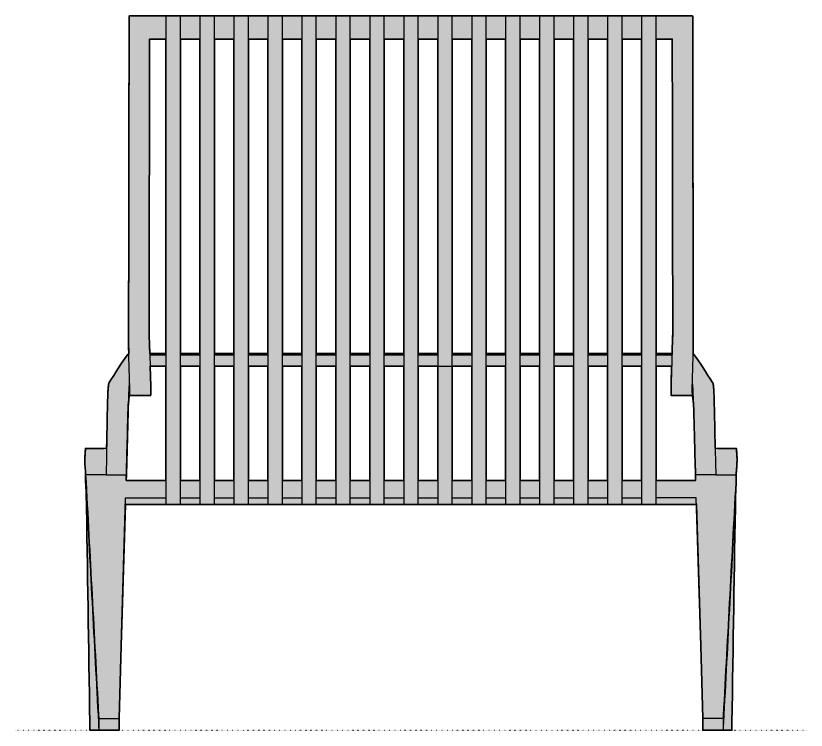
# Model space of a CAD drawing. Header units: millimetres. Extents: x 0 to 1866, y -1115 to 739.
# Drawn here: x 0 to 814, y -1115 to -379 of the extents above; entities that cross this region are included whole.
import ezdxf

# ---------------------------------------------------------------- set-up
doc = ezdxf.new("R2010")
doc.units = ezdxf.units.MM
doc.linetypes.add('Dots', pattern=[1, 0, -1])
doc.layers.add('Blocks', color=7, linetype='Continuous')
doc.layers.add('Blocks$Fill', color=7, linetype='Continuous', true_color=0xffffff)
for name, color, linetype, lineweight, true_color in [('Blocks$Inner', 7, 'Continuous', 25, 0x007f00), ('Blocks$Outline', 7, 'Continuous', 35, 0xff3f3f), ('Groud', 7, 'Dots', 25, 0x243775)]:
    doc.layers.add(name, color=color, linetype=linetype, lineweight=lineweight, true_color=true_color)

# ---------------------------------------------------------------- blocks, each defined once
blk = doc.blocks.new('PK25 Lounge Chair Back')
at = {"layer": 'Blocks$Fill'}
h = blk.add_hatch(color=256, dxfattribs=at)
h.paths.add_polyline_path([(169.52, 735.58), (154.52, 735.58), (116.7, 735.58), (116.15, 408.18), (116.15, 396.73), (116.4, 387.71), (115.49, 386.69), (114.88, 385.98), (114.27, 385.25), (113.05, 383.72), (111.84, 382.1), (110.63, 380.4), (108.21, 376.81), (98.57, 361.65), (96.15, 358.13), (95.72, 356.9), (95.7, 356.82), (95.68, 356.74), (95.64, 356.56), (95.59, 356.35), (95.55, 356.12), (95.47, 355.58), (95.39, 354.95), (95.22, 353.35), (95.07, 351.37), (94.8, 346.32), (94.58, 340.1), (93.74, 301.54), (93.5, 290.23), (71.77, 290.1), (71.77, 290.1), (71.77, 290.1), (71.77, 290.1), (71.77, 290.1), (71.77, 290.1), (71.77, 290.1), (71.77, 290.1), (71.77, 290.1), (71.77, 290.1), (71.77, 290.1), (71.77, 290.1), (71.77, 290.1), (71.77, 290.1), (71.77, 290.1), (71.77, 290.1), (71.77, 290.1), (71.77, 290.1), (71.77, 290.1), (71.77, 290.1), (71.77, 290.1), (71.77, 290.1), (71.77, 290.1), (71.77, 290.1), (71.77, 290.1), (71.77, 290.1), (71.77, 290.1), (71.77, 290.1), (71.77, 290.1), (71.77, 290.1), (71.77, 290.1), (71.76, 290.1), (71.76, 290.1), (71.76, 290.1), (71.76, 290.1), (71.76, 290.1), (71.76, 290.1), (71.76, 290.1), (71.76, 290.1), (71.76, 290.1), (71.76, 290.1), (71.76, 290.1), (71.76, 290.1), (71.76, 290.1), (71.76, 290.1), (71.76, 290.09), (71.76, 290.09), (71.76, 290.09), (71.76, 290.09), (71.76, 290.09), (71.76, 290.09), (71.76, 290.09), (71.76, 290.08), (71.76, 290.08), (71.75, 290.08), (71.75, 290.07), (71.75, 290.07), (71.75, 290.06), (71.75, 290.05), (71.74, 290.03), (71.74, 290.01), (70.99, 278.99), (70.99, 278.95), (70.99, 278.76), (71.32, 271.68), (71.95, 262.99), (71.95, 255.37), (72.56, 243.9), (72.56, 243.9), (72.56, 243.9), (72.56, 243.9), (72.56, 243.9), (76.28, 7.76), (76.28, 0), (85.41, 0), (106.4, 0), (106.4, 12.01), (112.91, 232.29), (700.96, 232.29), (707.47, 12.01), (707.47, 0), (728.45, 0), (737.59, 0), (737.59, 7.76), (741.3, 243.9), (741.91, 255.37), (741.91, 262.99), (742.55, 271.68), (742.69, 274.58), (742.87, 278.76), (742.88, 278.95), (742.88, 278.99), (742.13, 290.01), (742.12, 290.03), (742.12, 290.05), (742.12, 290.06), (742.11, 290.07), (742.11, 290.07), (742.11, 290.08), (742.11, 290.08), (742.11, 290.08), (742.11, 290.09), (742.11, 290.09), (742.11, 290.09), (742.11, 290.09), (742.1, 290.09), (742.1, 290.09), (742.1, 290.09), (742.1, 290.1), (742.1, 290.1), (742.1, 290.1), (742.1, 290.1), (742.1, 290.1), (742.1, 290.1), (742.1, 290.1), (742.1, 290.1), (742.1, 290.1), (742.1, 290.1), (742.1, 290.1), (742.1, 290.1), (742.1, 290.1), (742.1, 290.1), (742.1, 290.1), (742.1, 290.1), (742.1, 290.1), (742.1, 290.1), (742.1, 290.1), (742.1, 290.1), (742.1, 290.1), (742.1, 290.1), (742.1, 290.1), (742.1, 290.1), (742.1, 290.1), (742.1, 290.1), (742.1, 290.1), (742.1, 290.1), (742.1, 290.1), (742.1, 290.1), (742.1, 290.1), (742.1, 290.1), (742.1, 290.1), (742.1, 290.1), (742.1, 290.1), (742.1, 290.1), (742.1, 290.1), (742.1, 290.1), (742.1, 290.1), (742.1, 290.1), (742.1, 290.1), (742.1, 290.1), (742.1, 290.1), (742.1, 290.1), (742.1, 290.1), (720.37, 290.23), (719.28, 340.1), (719.07, 346.32), (718.79, 351.37), (718.64, 353.35), (718.48, 354.95), (718.4, 355.58), (718.31, 356.12), (718.27, 356.35), (718.23, 356.56), (718.19, 356.74), (718.16, 356.82), (718.14, 356.9), (717.71, 358.13), (715.3, 361.65), (705.66, 376.81), (703.24, 380.4), (702.03, 382.1), (700.81, 383.72), (699.6, 385.25), (698.99, 385.98), (698.38, 386.69), (697.47, 387.71), (697.72, 396.73), (697.72, 408.18), (697.17, 735.58), (659.52, 735.58), (644.52, 735.58), (624.52, 735.58), (609.52, 735.58), (589.52, 735.58), (574.52, 735.58), (554.52, 735.58), (539.52, 735.58), (519.52, 735.58), (504.52, 735.58), (484.52, 735.58), (469.52, 735.58), (449.52, 735.58), (434.52, 735.58), (414.52, 735.58), (399.52, 735.58), (379.52, 735.58), (364.52, 735.58), (344.52, 735.58), (329.52, 735.58), (309.52, 735.58), (294.52, 735.58), (274.52, 735.58), (259.52, 735.58), (239.52, 735.58), (224.52, 735.58), (204.52, 735.58), (189.52, 735.58)], flags=0)
h.paths.add_polyline_path([(659.52, 711.55), (676.11, 711.55), (676.62, 408.02), (675.89, 387.99), (659.52, 387.99)], flags=0)
h.paths.add_polyline_path([(624.52, 387.99), (624.52, 711.55), (644.52, 711.55), (644.52, 387.99)], flags=0)
h.paths.add_polyline_path([(589.52, 387.99), (589.52, 711.55), (609.52, 711.55), (609.52, 387.99)], flags=0)
h.paths.add_polyline_path([(574.52, 387.99), (554.52, 387.99), (554.52, 711.55), (574.52, 711.55)], flags=0)
h.paths.add_polyline_path([(539.52, 387.99), (519.52, 387.99), (519.52, 711.55), (539.52, 711.55)], flags=0)
h.paths.add_polyline_path([(504.52, 387.99), (484.52, 387.99), (484.52, 711.55), (504.52, 711.55)], flags=0)
h.paths.add_polyline_path([(469.52, 387.99), (449.52, 387.99), (449.52, 711.55), (469.52, 711.55)], flags=0)
h.paths.add_polyline_path([(434.52, 387.99), (414.52, 387.99), (414.52, 711.55), (434.52, 711.55)], flags=0)
h.paths.add_polyline_path([(399.52, 387.99), (379.52, 387.99), (379.52, 711.55), (399.52, 711.55)], flags=0)
h.paths.add_polyline_path([(364.52, 387.99), (344.52, 387.99), (344.52, 711.55), (364.52, 711.55)], flags=0)
h.paths.add_polyline_path([(309.52, 387.99), (309.52, 711.55), (329.52, 711.55), (329.52, 387.99)], flags=0)
h.paths.add_polyline_path([(294.52, 387.99), (274.52, 387.99), (274.52, 711.55), (294.52, 711.55)], flags=0)
h.paths.add_polyline_path([(259.52, 387.99), (239.52, 387.99), (239.52, 711.55), (259.52, 711.55)], flags=0)
h.paths.add_polyline_path([(224.52, 387.99), (204.52, 387.99), (204.52, 711.55), (224.52, 711.55)], flags=0)
h.paths.add_polyline_path([(137.98, 387.99), (137.25, 408.02), (137.76, 711.55), (154.52, 711.55), (154.52, 387.99)], flags=0)
h.paths.add_polyline_path([(169.52, 387.99), (169.52, 711.55), (189.52, 711.55), (189.52, 387.99)], flags=0)
h.paths.add_polyline_path([(189.52, 374.93), (189.52, 257.22), (169.52, 257.22), (169.52, 374.93)], flags=0)
h.paths.add_polyline_path([(154.52, 374.93), (154.52, 257.22), (113.68, 257.22), (113.85, 262.99), (115.73, 334.47), (116.65, 342.52), (116.71, 343.02), (116.75, 343.24), (116.77, 343.34), (116.79, 343.44), (116.81, 343.53), (116.82, 343.58), (116.84, 343.62), (116.85, 343.66), (116.86, 343.71), (116.88, 343.75), (116.89, 343.78), (116.91, 343.82), (116.92, 343.86), (116.94, 343.89), (116.96, 343.93), (116.97, 343.94), (116.97, 343.96), (116.98, 343.97), (116.99, 343.99), (117, 344), (117.01, 344.02), (117.02, 344.03), (117.03, 344.05), (117.39, 344.52), (138.87, 344.54), (138.9, 345.51), (138.92, 350.46), (138.89, 360.36), (138.42, 374.93)], flags=0)
h.paths.add_polyline_path([(204.52, 257.22), (204.52, 374.93), (224.52, 374.93), (224.52, 257.22)], flags=0)
h.paths.add_polyline_path([(259.52, 257.22), (239.52, 257.22), (239.52, 374.93), (259.52, 374.93)], flags=0)
h.paths.add_polyline_path([(294.52, 257.22), (274.52, 257.22), (274.52, 374.93), (294.52, 374.93)], flags=0)
h.paths.add_polyline_path([(329.52, 257.22), (309.52, 257.22), (309.52, 374.93), (329.52, 374.93)], flags=0)
h.paths.add_polyline_path([(344.52, 257.22), (344.52, 374.93), (364.52, 374.93), (364.52, 257.22)], flags=0)
h.paths.add_polyline_path([(379.52, 257.22), (379.52, 374.93), (399.52, 374.93), (399.52, 257.22)], flags=0)
h.paths.add_polyline_path([(414.52, 257.22), (414.52, 374.93), (434.52, 374.93), (434.52, 257.22)], flags=0)
h.paths.add_polyline_path([(449.52, 257.22), (449.52, 374.93), (469.52, 374.93), (469.52, 257.22)], flags=0)
h.paths.add_polyline_path([(484.52, 257.22), (484.52, 374.93), (504.52, 374.93), (504.52, 257.22)], flags=0)
h.paths.add_polyline_path([(539.52, 257.22), (519.52, 257.22), (519.52, 374.93), (539.52, 374.93)], flags=0)
h.paths.add_polyline_path([(554.52, 257.22), (554.52, 374.93), (574.52, 374.93), (574.52, 257.22)], flags=0)
h.paths.add_polyline_path([(609.52, 257.22), (589.52, 257.22), (589.52, 374.93), (609.52, 374.93)], flags=0)
h.paths.add_polyline_path([(644.52, 257.22), (624.52, 257.22), (624.52, 374.93), (644.52, 374.93)], flags=0)
h.paths.add_polyline_path([(698.13, 334.47), (700.19, 257.22), (659.52, 257.22), (659.52, 374.93), (675.45, 374.93), (674.97, 360.36), (674.94, 350.46), (674.94, 347.6), (674.97, 345.15), (675, 344.54), (696.47, 344.52), (696.47, 344.52), (696.47, 344.52), (696.47, 344.52), (696.47, 344.52), (696.47, 344.52), (696.47, 344.52), (696.47, 344.52), (696.47, 344.52), (696.47, 344.52), (696.47, 344.52), (696.47, 344.52), (696.47, 344.52), (696.47, 344.52), (696.47, 344.52), (696.47, 344.52), (696.47, 344.52), (696.47, 344.52), (696.83, 344.05), (696.84, 344.03), (696.85, 344.02), (696.86, 344), (696.87, 343.99), (696.88, 343.97), (696.89, 343.96), (696.9, 343.94), (696.91, 343.93), (696.93, 343.89), (696.94, 343.86), (696.96, 343.82), (696.97, 343.78), (696.99, 343.75), (697, 343.71), (697.02, 343.66), (697.03, 343.62), (697.04, 343.58), (697.05, 343.53), (697.08, 343.44), (697.1, 343.34), (697.12, 343.24), (697.15, 343.02), (697.56, 339.27)], flags=0)
at = {"layer": 'Blocks$Inner'}
for p, q in [((116.7, 735.58), (697.17, 735.58)), ((154.52, 711.55), (137.76, 711.55)), ((169.52, 711.55), (189.52, 711.55)), ((204.52, 711.55), (224.52, 711.55)), ((239.52, 711.55), (259.52, 711.55)), ((274.52, 711.55), (294.52, 711.55)), ((309.52, 711.55), (329.52, 711.55)), ((344.52, 711.55), (364.52, 711.55)), ((379.52, 711.55), (399.52, 711.55)), ((414.52, 711.55), (434.52, 711.55)), ((449.52, 711.55), (469.52, 711.55)), ((484.52, 711.55), (504.52, 711.55)), ((519.52, 711.55), (539.52, 711.55)), ((554.52, 711.55), (574.52, 711.55)), ((589.52, 711.55), (609.52, 711.55)), ((624.52, 711.55), (644.52, 711.55)), ((659.52, 711.55), (676.11, 711.55)), ((137.98, 387.99), (154.52, 387.99)), ((138.03, 386.39), (154.52, 386.39)), ((169.52, 387.99), (189.52, 387.99)), ((169.52, 386.39), (189.52, 386.39)), ((204.52, 387.99), (224.52, 387.99)), ((204.52, 386.39), (224.52, 386.39)), ((239.52, 387.99), (259.52, 387.99)), ((239.52, 386.39), (259.52, 386.39)), ((274.52, 387.99), (294.52, 387.99)), ((274.52, 386.39), (294.52, 386.39)), ((309.52, 387.99), (329.52, 387.99)), ((309.52, 386.39), (329.52, 386.39)), ((344.52, 387.99), (364.52, 387.99)), ((344.52, 386.39), (364.52, 386.39)), ((379.52, 387.99), (399.52, 387.99)), ((379.52, 386.39), (399.52, 386.39)), ((484.52, 387.99), (504.52, 387.99)), ((484.52, 386.39), (504.52, 386.39)), ((519.52, 387.99), (539.52, 387.99)), ((519.52, 386.39), (539.52, 386.39)), ((554.52, 387.99), (574.52, 387.99)), ((554.52, 386.39), (574.52, 386.39)), ((589.52, 387.99), (609.52, 387.99)), ((589.52, 386.39), (609.52, 386.39)), ((624.52, 387.99), (644.52, 387.99)), ((624.52, 386.39), (644.52, 386.39)), ((659.52, 387.99), (675.89, 387.99)), ((659.52, 386.39), (675.83, 386.39)), ((138.42, 374.93), (154.52, 374.93)), ((169.52, 374.93), (189.52, 374.93)), ((204.52, 374.93), (224.52, 374.93)), ((239.52, 374.93), (259.52, 374.93)), ((274.52, 374.93), (294.52, 374.93)), ((309.52, 374.93), (329.52, 374.93)), ((344.52, 374.93), (364.52, 374.93)), ((379.52, 374.93), (399.52, 374.93)), ((414.52, 374.93), (469.52, 374.93)), ((484.52, 374.93), (504.52, 374.93)), ((519.52, 374.93), (539.52, 374.93)), ((554.52, 374.93), (574.52, 374.93)), ((589.52, 374.93), (609.52, 374.93)), ((624.52, 374.93), (644.52, 374.93)), ((659.52, 374.93), (675.45, 374.93)), ((138.89, 360.36), (138.92, 350.46)), ((674.97, 360.36), (674.94, 350.46)), ((96.15, 358.13), (95.72, 356.9)), ((117.24, 357.44), (117.05, 356.9)), ((717.71, 358.13), (718.14, 356.9)), ((117.39, 344.52), (117.03, 344.05)), ((138.87, 344.54), (117.39, 344.52)), ((675, 344.54), (696.47, 344.52)), ((696.47, 344.52), (696.83, 344.05)), ((71.74, 290.01), (70.99, 278.99)), ((93.5, 290.23), (71.77, 290.1)), ((720.37, 290.23), (742.1, 290.1)), ((742.13, 290.01), (742.88, 278.99)), ((71.32, 271.68), (71.95, 262.99)), ((742.55, 271.68), (741.91, 262.99)), ((169.52, 257.22), (189.52, 257.22)), ((204.52, 257.22), (224.52, 257.22)), ((239.52, 257.22), (259.52, 257.22)), ((274.52, 257.22), (294.52, 257.22)), ((309.52, 257.22), (329.52, 257.22)), ((344.52, 257.22), (364.52, 257.22)), ((379.52, 257.22), (399.52, 257.22)), ((414.52, 257.22), (434.52, 257.22)), ((449.52, 257.22), (469.52, 257.22)), ((484.52, 257.22), (504.52, 257.22)), ((519.52, 257.22), (539.52, 257.22)), ((554.52, 257.22), (574.52, 257.22)), ((589.52, 257.22), (609.52, 257.22)), ((624.52, 257.22), (644.52, 257.22)), ((169.52, 239.34), (189.52, 239.34)), ((204.52, 239.34), (224.52, 239.34)), ((239.52, 239.34), (259.52, 239.34)), ((274.52, 239.34), (294.52, 239.34)), ((309.52, 239.34), (329.52, 239.34)), ((344.52, 239.34), (364.52, 239.34)), ((379.52, 239.34), (399.52, 239.34)), ((414.52, 239.34), (434.52, 239.34)), ((449.52, 239.34), (469.52, 239.34)), ((484.52, 239.34), (504.52, 239.34)), ((519.52, 239.34), (539.52, 239.34)), ((554.52, 239.34), (574.52, 239.34)), ((589.52, 239.34), (609.52, 239.34)), ((624.52, 239.34), (644.52, 239.34)), ((112.91, 232.29), (700.96, 232.29))]:
    blk.add_line(p, q, dxfattribs=at)
for points in [[(154.52, 232.29), (169.52, 232.29), (169.52, 735.58), (154.52, 735.58)], [(189.52, 232.29), (204.52, 232.29), (204.52, 735.58), (189.52, 735.58)], [(224.52, 232.29), (239.52, 232.29), (239.52, 735.58), (224.52, 735.58)], [(259.52, 232.29), (274.52, 232.29), (274.52, 735.58), (259.52, 735.58)], [(294.52, 232.29), (309.52, 232.29), (309.52, 735.58), (294.52, 735.58)], [(329.52, 232.29), (344.52, 232.29), (344.52, 735.58), (329.52, 735.58)], [(364.52, 232.29), (379.52, 232.29), (379.52, 735.58), (364.52, 735.58)], [(399.52, 232.29), (414.52, 232.29), (414.52, 735.58), (399.52, 735.58)], [(434.52, 232.29), (449.52, 232.29), (449.52, 735.58), (434.52, 735.58)], [(469.52, 232.29), (484.52, 232.29), (484.52, 735.58), (469.52, 735.58)], [(504.52, 232.29), (519.52, 232.29), (519.52, 735.58), (504.52, 735.58)], [(539.52, 232.29), (554.52, 232.29), (554.52, 735.58), (539.52, 735.58)], [(574.52, 232.29), (589.52, 232.29), (589.52, 735.58), (574.52, 735.58)], [(609.52, 232.29), (624.52, 232.29), (624.52, 735.58), (609.52, 735.58)], [(644.52, 232.29), (659.52, 232.29), (659.52, 735.58), (644.52, 735.58)]]:
    blk.add_lwpolyline(points, close=True, dxfattribs=at)
for points in [[(117.43, 350.31), (116.79, 373.52), (116.15, 396.73)], [(697.72, 396.73), (697.07, 373.52), (696.43, 350.31)], [(414.52, 387.99), (434.52, 387.99)], [(414.52, 386.39), (434.52, 386.39)], [(449.52, 387.99), (469.52, 387.99)], [(449.52, 386.39), (469.52, 386.39)], [(696.82, 356.9), (696.63, 357.44)], [(94.58, 340.1), (93.74, 301.54), (92.9, 262.99), (71.95, 262.99), (71.95, 255.37)], [(115.9, 340.72), (114.87, 301.86), (113.85, 262.99), (113.68, 257.22), (154.52, 257.22)], [(659.52, 257.22), (700.19, 257.22), (700.01, 262.99), (698.99, 301.86), (697.97, 340.72)], [(719.28, 340.1), (720.12, 301.54), (720.96, 262.99), (741.91, 262.99), (741.91, 255.37)], [(85.41, 12.01), (95.9, 12.01), (106.4, 12.01), (108.42, 86.95), (113.12, 239.34), (154.52, 239.34)], [(707.47, 12.01), (705.44, 86.95), (700.74, 239.34), (659.52, 239.34)], [(76.28, 7.76), (76.28, 0), (85.41, 0), (106.4, 0), (106.4, 12.01)], [(85.41, 12.32), (85.41, 12.01), (85.41, 6.26), (85.41, 0)], [(728.46, 12.01), (717.96, 12.01), (707.47, 12.01), (707.47, 0), (728.45, 0), (737.59, 0), (737.59, 7.76)], [(728.46, 12.32), (728.46, 12.01), (728.46, 6.26), (728.45, 0)]]:
    blk.add_lwpolyline(points, dxfattribs=at)
for points in [[(116.15, 408.18), (116.33, 514.49), (116.51, 620.81), (116.7, 735.58)], [(697.17, 735.58), (697.35, 620.81), (697.54, 514.49), (697.72, 408.18)], [(137.76, 711.55), (137.59, 605.83), (137.42, 506.92), (137.25, 408.02)], [(676.11, 711.55), (676.28, 605.83), (676.45, 506.92), (676.62, 408.02)], [(137.25, 408.02), (137.9, 390.94), (138.4, 375.65), (138.89, 360.36)], [(676.62, 408.02), (675.96, 390.94), (675.47, 375.65), (674.97, 360.36)], [(71.77, 290.1), (71.76, 290.1), (71.75, 290.07), (71.74, 290.01)], [(742.1, 290.1), (742.11, 290.1), (742.12, 290.07), (742.13, 290.01)], [(71.95, 262.99), (76.39, 180.47), (80.82, 97.94), (85.26, 15.42)], [(92.9, 262.99), (99.89, 262.99), (106.87, 262.99), (113.85, 262.99)], [(720.96, 262.99), (713.98, 262.99), (706.99, 262.99), (700.01, 262.99)], [(741.91, 262.99), (737.48, 180.47), (733.04, 97.94), (728.61, 15.42)], [(71.95, 255.37), (76.32, 172.89), (80.7, 90.42), (85.07, 7.94)], [(741.91, 255.37), (737.54, 172.89), (733.17, 90.42), (728.8, 7.94)], [(72.56, 243.9), (73.8, 165.28), (75.04, 86.65), (76.28, 7.76)], [(737.59, 7.76), (738.83, 86.65), (740.07, 165.28), (741.3, 243.9)]]:
    blk.add_open_spline(points, degree=3, dxfattribs=at)
for points, weights in [([(116.15, 396.73), (116.15, 401.23), (116.15, 408.18)], [0.864843694928, 0.845262864374, 0.859641164931]), ([(697.72, 408.18), (697.72, 401.23), (697.72, 396.73)], [0.859641164931, 0.845262864374, 0.864843694928])]:
    blk.add_rational_spline(points, weights, degree=2, dxfattribs=at)
for points, knots in [([(116.4, 387.71), (116.09, 387.37), (115.79, 387.03), (115.49, 386.69), (108.97, 379.34), (102.6, 367.17), (96.15, 358.13)], [-379.93927, -379.93927, -379.93927, -379.93927, -363.081826, -363.081826, -363.081826, 0, 0, 0, 0]), ([(697.47, 387.71), (697.77, 387.37), (698.07, 387.03), (698.38, 386.69), (704.89, 379.34), (711.27, 367.17), (717.71, 358.13)], [-379.93927, -379.93927, -379.93927, -379.93927, -363.081826, -363.081826, -363.081826, 0, 0, 0, 0]), ([(95.72, 356.9), (95.61, 356.51), (95.38, 355.19), (95.06, 351.62), (94.79, 346.57), (94.64, 342.36), (94.58, 340.1)], [1.30311, 1.30311, 1.30311, 1.30311, 8.865815, 16.565335, 24.264854, 31.827559, 31.827559, 31.827559, 31.827559]), ([(117.05, 356.9), (116.93, 356.57), (116.7, 355.36), (116.39, 351.95), (116.11, 347.05), (115.96, 342.94), (115.9, 340.72)], [0.573088, 0.573088, 0.573088, 0.573088, 8.135793, 15.835313, 23.534832, 31.097538, 31.097538, 31.097538, 31.097538]), ([(117.39, 344.52), (117.4, 344.62), (117.4, 344.72), (117.4, 344.82), (117.4, 344.82), (117.4, 344.83), (117.4, 344.83), (117.41, 345), (117.42, 344.52), (117.43, 347.34), (117.43, 349.23), (117.43, 350.31)], [494.471891, 494.471891, 494.471891, 494.471891, 496.312276, 496.312276, 496.312276, 496.355656, 496.355656, 496.355656, 499.544185, 504.362415, 509.109772, 509.109772, 509.109772, 509.109772]), ([(138.92, 350.46), (138.93, 349.36), (138.92, 347.44), (138.91, 345.69), (138.88, 344.72), (138.87, 344.54)], [460.240232, 460.240232, 460.240232, 460.240232, 464.987589, 469.805819, 472.994348, 472.994348, 472.994348, 472.994348]), ([(674.94, 350.46), (674.94, 349.36), (674.94, 347.44), (674.95, 345.69), (674.97, 345.05), (675, 344.54)], [476.826381, 476.826381, 476.826381, 476.826381, 481.573738, 486.391968, 489.580497, 489.580497, 489.580497, 489.580497]), ([(696.43, 350.31), (696.43, 349.23), (696.43, 347.34), (696.44, 344.52), (696.46, 345), (696.46, 344.83), (696.46, 344.83), (696.46, 344.82), (696.46, 344.82), (696.47, 344.72), (696.47, 344.62), (696.47, 344.52)], [1873.707502, 1873.707502, 1873.707502, 1873.707502, 1878.454859, 1883.273089, 1886.461618, 1886.461618, 1886.461618, 1886.504998, 1886.504998, 1886.504998, 1888.345383, 1888.345383, 1888.345383, 1888.345383]), ([(697.97, 340.72), (697.9, 342.94), (697.75, 347.05), (697.48, 351.95), (697.16, 355.36), (696.93, 356.57), (696.82, 356.9)], [48.436308, 48.436308, 48.436308, 48.436308, 55.999013, 63.698533, 71.398052, 78.960758, 78.960758, 78.960758, 78.960758]), ([(718.14, 356.9), (718.26, 356.51), (718.49, 355.19), (718.8, 351.62), (719.07, 346.57), (719.22, 342.36), (719.28, 340.1)], [1.30311, 1.30311, 1.30311, 1.30311, 8.865815, 16.565335, 24.264854, 31.827559, 31.827559, 31.827559, 31.827559]), ([(117.03, 344.05), (116.81, 343.75), (116.65, 342.7), (116.44, 340.12), (115.91, 336.15), (115.73, 334.47)], [0, 0, 0, 0, 7.562706, 15.262225, 21.635866, 21.635866, 21.635866, 21.635866]), ([(696.83, 344.05), (697.05, 343.75), (697.22, 342.7), (697.43, 340.12), (697.95, 336.15), (698.13, 334.47)], [1888.941722, 1888.941722, 1888.941722, 1888.941722, 1896.504428, 1904.203947, 1910.577588, 1910.577588, 1910.577588, 1910.577588]), ([(70.99, 278.99), (70.99, 278.9), (71, 278.46), (71.06, 276.97), (71.16, 274.71), (71.26, 272.75), (71.32, 271.68)], [35.809575, 35.809575, 35.809575, 35.809575, 39.187017, 42.624517, 46.062018, 49.43946, 49.43946, 49.43946, 49.43946]), ([(742.88, 278.99), (742.88, 278.9), (742.87, 278.46), (742.81, 276.97), (742.7, 274.71), (742.6, 272.75), (742.55, 271.68)], [35.809357, 35.809357, 35.809357, 35.809357, 39.186799, 42.624299, 46.061799, 49.439242, 49.439242, 49.439242, 49.439242]), ([(85.26, 15.42), (85.28, 14.99), (85.32, 14.19), (85.37, 13.24), (85.4, 12.61), (85.41, 12.38), (85.41, 12.32)], [374.170277, 374.170277, 374.170277, 374.170277, 376.954676, 379.789535, 382.624395, 385.075906, 385.075906, 385.075906, 385.075906]), ([(728.61, 15.42), (728.58, 14.99), (728.54, 14.19), (728.49, 13.24), (728.47, 12.61), (728.46, 12.38), (728.46, 12.32)], [374.170059, 374.170059, 374.170059, 374.170059, 376.954457, 379.789317, 382.624177, 385.075688, 385.075688, 385.075688, 385.075688]), ([(85.07, 7.94), (85.12, 6.96), (85.21, 5.15), (85.32, 3.01), (85.39, 1.01), (85.41, 0.49), (85.41, 0.35)], [378.413206, 378.413206, 378.413206, 378.413206, 381.197605, 384.032465, 386.867324, 389.651723, 389.651723, 389.651723, 389.651723]), ([(728.8, 7.94), (728.75, 6.96), (728.65, 5.15), (728.54, 3.01), (728.48, 1.01), (728.46, 0.49), (728.46, 0.35)], [378.413206, 378.413206, 378.413206, 378.413206, 381.197605, 384.032465, 386.867324, 389.651723, 389.651723, 389.651723, 389.651723])]:
    blk.add_open_spline(points, degree=3, knots=knots, dxfattribs=at)
at = {"layer": 'Blocks$Outline'}
for points in [[(169.52, 735.58), (154.52, 735.58)], [(204.52, 735.58), (189.52, 735.58)], [(239.52, 735.58), (224.52, 735.58)], [(274.52, 735.58), (259.52, 735.58)], [(309.52, 735.58), (294.52, 735.58)], [(344.52, 735.58), (329.52, 735.58)], [(379.52, 735.58), (364.52, 735.58)], [(414.52, 735.58), (399.52, 735.58)], [(449.52, 735.58), (434.52, 735.58)], [(484.52, 735.58), (469.52, 735.58)], [(519.52, 735.58), (504.52, 735.58)], [(554.52, 735.58), (539.52, 735.58)], [(589.52, 735.58), (574.52, 735.58)], [(624.52, 735.58), (609.52, 735.58)], [(659.52, 735.58), (644.52, 735.58)], [(154.52, 711.55), (154.52, 387.99)], [(169.52, 387.99), (169.52, 711.55)], [(169.52, 711.55), (189.52, 711.55)], [(189.52, 711.55), (189.52, 387.99)], [(204.52, 387.99), (204.52, 711.55)], [(204.52, 711.55), (224.52, 711.55)], [(224.52, 711.55), (224.52, 387.99)], [(239.52, 387.99), (239.52, 711.55)], [(239.52, 711.55), (259.52, 711.55)], [(259.52, 711.55), (259.52, 387.99)], [(274.52, 387.99), (274.52, 711.55)], [(274.52, 711.55), (294.52, 711.55)], [(294.52, 711.55), (294.52, 387.99)], [(309.52, 387.99), (309.52, 711.55)], [(309.52, 711.55), (329.52, 711.55)], [(329.52, 711.55), (329.52, 387.99)], [(344.52, 387.99), (344.52, 711.55)], [(344.52, 711.55), (364.52, 711.55)], [(364.52, 711.55), (364.52, 387.99)], [(379.52, 387.99), (379.52, 711.55)], [(379.52, 711.55), (399.52, 711.55)], [(399.52, 711.55), (399.52, 387.99)], [(414.52, 387.99), (414.52, 711.55)], [(414.52, 711.55), (434.52, 711.55)], [(434.52, 711.55), (434.52, 387.99)], [(449.52, 387.99), (449.52, 711.55)], [(449.52, 711.55), (469.52, 711.55)], [(469.52, 711.55), (469.52, 387.99)], [(484.52, 387.99), (484.52, 711.55)], [(484.52, 711.55), (504.52, 711.55)], [(504.52, 711.55), (504.52, 387.99)], [(519.52, 387.99), (519.52, 711.55)], [(519.52, 711.55), (539.52, 711.55)], [(539.52, 711.55), (539.52, 387.99)], [(554.52, 387.99), (554.52, 711.55)], [(554.52, 711.55), (574.52, 711.55)], [(574.52, 711.55), (574.52, 387.99)], [(589.52, 387.99), (589.52, 711.55)], [(589.52, 711.55), (609.52, 711.55)], [(609.52, 711.55), (609.52, 387.99)], [(624.52, 387.99), (624.52, 711.55)], [(624.52, 711.55), (644.52, 711.55)], [(644.52, 711.55), (644.52, 387.99)], [(659.52, 387.99), (659.52, 711.55)], [(154.52, 387.99), (137.98, 387.99)], [(189.52, 387.99), (169.52, 387.99)], [(224.52, 387.99), (204.52, 387.99)], [(259.52, 387.99), (239.52, 387.99)], [(294.52, 387.99), (274.52, 387.99)], [(329.52, 387.99), (309.52, 387.99)], [(364.52, 387.99), (344.52, 387.99)], [(399.52, 387.99), (379.52, 387.99)], [(434.52, 387.99), (414.52, 387.99)], [(469.52, 387.99), (449.52, 387.99)], [(504.52, 387.99), (484.52, 387.99)], [(539.52, 387.99), (519.52, 387.99)], [(574.52, 387.99), (554.52, 387.99)], [(609.52, 387.99), (589.52, 387.99)], [(644.52, 387.99), (624.52, 387.99)], [(675.89, 387.99), (659.52, 387.99)], [(138.42, 374.93), (154.52, 374.93)], [(154.52, 374.93), (154.52, 257.22)], [(169.52, 257.22), (169.52, 374.93)], [(169.52, 374.93), (189.52, 374.93)], [(189.52, 374.93), (189.52, 257.22)], [(204.52, 257.22), (204.52, 374.93)], [(204.52, 374.93), (224.52, 374.93)], [(224.52, 374.93), (224.52, 257.22)], [(239.52, 257.22), (239.52, 374.93)], [(239.52, 374.93), (259.52, 374.93)], [(259.52, 374.93), (259.52, 257.22)], [(274.52, 257.22), (274.52, 374.93)], [(274.52, 374.93), (294.52, 374.93)], [(294.52, 374.93), (294.52, 257.22)], [(309.52, 257.22), (309.52, 374.93)], [(309.52, 374.93), (329.52, 374.93)], [(329.52, 374.93), (329.52, 257.22)], [(344.52, 257.22), (344.52, 374.93)], [(344.52, 374.93), (364.52, 374.93)], [(364.52, 374.93), (364.52, 257.22)], [(379.52, 257.22), (379.52, 374.93)], [(379.52, 374.93), (399.52, 374.93)], [(399.52, 374.93), (399.52, 257.22)], [(414.52, 257.22), (414.52, 374.93)], [(414.52, 374.93), (434.52, 374.93)], [(434.52, 374.93), (434.52, 257.22)], [(449.52, 257.22), (449.52, 374.93)], [(449.52, 374.93), (469.52, 374.93)], [(469.52, 374.93), (469.52, 257.22)], [(484.52, 257.22), (484.52, 374.93)], [(484.52, 374.93), (504.52, 374.93)], [(504.52, 374.93), (504.52, 257.22)], [(519.52, 257.22), (519.52, 374.93)], [(519.52, 374.93), (539.52, 374.93)], [(539.52, 374.93), (539.52, 257.22)], [(554.52, 257.22), (554.52, 374.93)], [(554.52, 374.93), (574.52, 374.93)], [(574.52, 374.93), (574.52, 257.22)], [(589.52, 257.22), (589.52, 374.93)], [(589.52, 374.93), (609.52, 374.93)], [(609.52, 374.93), (609.52, 257.22)], [(624.52, 257.22), (624.52, 374.93)], [(624.52, 374.93), (644.52, 374.93)], [(644.52, 374.93), (644.52, 257.22)], [(659.52, 257.22), (659.52, 374.93)], [(659.52, 374.93), (675.45, 374.93)], [(189.52, 257.22), (169.52, 257.22)], [(224.52, 257.22), (204.52, 257.22)], [(259.52, 257.22), (239.52, 257.22)], [(294.52, 257.22), (274.52, 257.22)], [(329.52, 257.22), (309.52, 257.22)], [(364.52, 257.22), (344.52, 257.22)], [(399.52, 257.22), (379.52, 257.22)], [(434.52, 257.22), (414.52, 257.22)], [(469.52, 257.22), (449.52, 257.22)], [(504.52, 257.22), (484.52, 257.22)], [(539.52, 257.22), (519.52, 257.22)], [(574.52, 257.22), (554.52, 257.22)], [(609.52, 257.22), (589.52, 257.22)], [(644.52, 257.22), (624.52, 257.22)], [(106.4, 12.01), (108.42, 86.95), (112.91, 232.29)], [(112.91, 232.29), (700.96, 232.29)], [(700.96, 232.29), (705.44, 86.95), (707.47, 12.01)]]:
    blk.add_lwpolyline(points, dxfattribs=at)
for points, weights, knots in [([(154.52, 735.58), (141.91, 735.58), (129.3, 735.58), (116.7, 735.58), (116.51, 620.81), (116.33, 514.49), (116.15, 408.18), (116.15, 403.57), (116.15, 399.71), (116.15, 396.73), (116.23, 393.73), (116.31, 390.72), (116.4, 387.71)], [0.993984427443, 0.993984427443, 0.993984427443, 0.993984427443, 0.993984427443, 0.993984427443, 0.993984427443, 0.982900882797, 0.984906073649, 1, 1, 1, 1], [-938.996102, -938.996102, -938.996102, -938.996102, -901.172225, -901.172225, -901.172225, -511.487978, -511.487978, -511.487978, -511.109772, -511.109772, -511.109772, -510.720958, -510.720958, -510.720958, -510.720958]), ([(697.47, 387.71), (697.55, 390.72), (697.63, 393.73), (697.72, 396.73), (697.72, 399.71), (697.72, 403.57), (697.72, 408.18), (697.54, 514.49), (697.35, 620.81), (697.17, 735.58), (684.62, 735.58), (672.07, 735.58), (659.52, 735.58)], [1, 1, 1, 1, 0.984906073649, 0.982900882797, 0.993984427443, 0.993984427443, 0.993984427443, 0.993984427443, 0.993984427443, 0.993984427443, 0.993984427443], [-1872.096316, -1872.096316, -1872.096316, -1872.096316, -1871.707502, -1871.707502, -1871.707502, -1871.329296, -1871.329296, -1871.329296, -1481.645049, -1481.645049, -1481.645049, -1443.996102, -1443.996102, -1443.996102, -1443.996102])]:
    blk.add_rational_spline(points, weights, degree=3, knots=knots, dxfattribs=at)
for points in [[(189.52, 735.58), (182.85, 735.58), (176.19, 735.58), (169.52, 735.58)], [(224.52, 735.58), (217.85, 735.58), (211.19, 735.58), (204.52, 735.58)], [(259.52, 735.58), (252.85, 735.58), (246.19, 735.58), (239.52, 735.58)], [(294.52, 735.58), (287.85, 735.58), (281.19, 735.58), (274.52, 735.58)], [(329.52, 735.58), (322.85, 735.58), (316.19, 735.58), (309.52, 735.58)], [(364.52, 735.58), (357.85, 735.58), (351.19, 735.58), (344.52, 735.58)], [(399.52, 735.58), (392.85, 735.58), (386.19, 735.58), (379.52, 735.58)], [(434.52, 735.58), (427.85, 735.58), (421.19, 735.58), (414.52, 735.58)], [(469.52, 735.58), (462.85, 735.58), (456.19, 735.58), (449.52, 735.58)], [(504.52, 735.58), (497.85, 735.58), (491.19, 735.58), (484.52, 735.58)], [(539.52, 735.58), (532.85, 735.58), (526.19, 735.58), (519.52, 735.58)], [(574.52, 735.58), (567.85, 735.58), (561.19, 735.58), (554.52, 735.58)], [(609.52, 735.58), (602.85, 735.58), (596.19, 735.58), (589.52, 735.58)], [(644.52, 735.58), (637.85, 735.58), (631.19, 735.58), (624.52, 735.58)]]:
    blk.add_open_spline(points, degree=3, dxfattribs=at)
for points, knots in [([(137.98, 387.99), (137.75, 394.45), (137.51, 401.09), (137.25, 408.02), (137.42, 506.92), (137.59, 605.83), (137.76, 711.55), (143.35, 711.55), (148.93, 711.55), (154.52, 711.55)], [-398.175701, -398.175701, -398.175701, -398.175701, -362.548172, -362.548172, -362.548172, 0, 0, 0, 16.761229, 16.761229, 16.761229, 16.761229]), ([(659.52, 711.55), (665.05, 711.55), (670.58, 711.55), (676.11, 711.55), (676.28, 605.83), (676.45, 506.92), (676.62, 408.02), (676.35, 401.09), (676.11, 394.45), (675.89, 387.99)], [0, 0, 0, 0, 16.586149, 16.586149, 16.586149, 379.134321, 379.134321, 379.134321, 414.761849, 414.761849, 414.761849, 414.761849]), ([(116.4, 387.71), (116.09, 387.37), (115.79, 387.03), (115.49, 386.69), (108.97, 379.34), (102.6, 367.17), (96.15, 358.13), (96.01, 357.72), (95.87, 357.31), (95.72, 356.9), (95.61, 356.51), (95.38, 355.19), (95.06, 351.62), (94.79, 346.57), (94.64, 342.36), (94.58, 340.1), (94.3, 327.25), (94.02, 314.39), (93.74, 301.54), (93.66, 297.77), (93.58, 294), (93.5, 290.23)], [-379.93927, -379.93927, -379.93927, -379.93927, -363.081826, -363.081826, -363.081826, 0, 0, 0, 1.30311, 1.30311, 1.30311, 8.865815, 16.565335, 24.264854, 31.827559, 31.827559, 31.827559, 32.827559, 32.827559, 32.827559, 33.120911, 33.120911, 33.120911, 33.120911]), ([(720.37, 290.23), (720.29, 294), (720.2, 297.77), (720.12, 301.54), (719.84, 314.39), (719.56, 327.25), (719.28, 340.1), (719.22, 342.36), (719.07, 346.57), (718.8, 351.62), (718.49, 355.19), (718.26, 356.51), (718.14, 356.9), (718, 357.31), (717.85, 357.72), (717.71, 358.13), (711.27, 367.17), (704.89, 379.34), (698.38, 386.69), (698.07, 387.03), (697.77, 387.37), (697.47, 387.71)], [-33.121116, -33.121116, -33.121116, -33.121116, -32.827559, -32.827559, -32.827559, -31.827559, -31.827559, -31.827559, -24.264854, -16.565335, -8.865815, -1.30311, -1.30311, -1.30311, 0, 0, 0, 363.081826, 363.081826, 363.081826, 379.93927, 379.93927, 379.93927, 379.93927]), ([(117.39, 344.52), (124.55, 344.53), (131.71, 344.53), (138.87, 344.54), (138.88, 344.72), (138.91, 345.69), (138.92, 347.44), (138.93, 349.36), (138.92, 350.46), (138.91, 353.76), (138.9, 357.06), (138.89, 360.36), (138.73, 365.19), (138.58, 370.03), (138.42, 374.93)], [-494.471891, -494.471891, -494.471891, -494.471891, -472.994348, -472.994348, -472.994348, -469.805819, -464.987589, -460.240232, -460.240232, -460.240232, -450.339251, -450.339251, -450.339251, -422.569568, -422.569568, -422.569568, -422.569568]), ([(675.45, 374.93), (675.29, 370.03), (675.13, 365.19), (674.97, 360.36), (674.96, 357.06), (674.95, 353.76), (674.94, 350.46), (674.94, 349.36), (674.94, 347.44), (674.95, 345.69), (674.97, 345.05), (675, 344.54), (682.15, 344.53), (689.31, 344.53), (696.47, 344.52)], [439.155717, 439.155717, 439.155717, 439.155717, 466.9254, 466.9254, 466.9254, 476.826381, 476.826381, 476.826381, 481.573738, 486.391968, 489.580497, 489.580497, 489.580497, 511.05804, 511.05804, 511.05804, 511.05804]), ([(115.73, 334.47), (115.91, 336.15), (116.44, 340.12), (116.65, 342.7), (116.81, 343.75), (117.03, 344.05), (117.15, 344.21), (117.27, 344.36), (117.39, 344.52)], [-21.635866, -21.635866, -21.635866, -21.635866, -15.262225, -7.562706, 0, 0, 0, 0.596339, 0.596339, 0.596339, 0.596339]), ([(696.47, 344.52), (696.47, 344.52), (696.47, 344.52), (696.47, 344.52), (696.59, 344.36), (696.71, 344.21), (696.83, 344.05), (697.05, 343.75), (697.22, 342.7), (697.43, 340.12), (697.95, 336.15), (698.13, 334.47)], [1888.345329, 1888.345329, 1888.345329, 1888.345329, 1888.345383, 1888.345383, 1888.345383, 1888.941722, 1888.941722, 1888.941722, 1896.504428, 1904.203947, 1910.577588, 1910.577588, 1910.577588, 1910.577588]), ([(154.52, 257.22), (140.91, 257.22), (127.29, 257.22), (113.68, 257.22), (113.74, 259.14), (113.79, 261.07), (113.85, 262.99), (114.19, 275.94), (114.53, 288.9), (114.87, 301.86), (115.16, 312.73), (115.45, 323.6), (115.73, 334.47)], [-79.711786, -79.711786, -79.711786, -79.711786, -38.866268, -38.866268, -38.866268, -33.097538, -33.097538, -33.097538, -32.097538, -32.097538, -32.097538, -31.258296, -31.258296, -31.258296, -31.258296]), ([(698.13, 334.47), (698.42, 323.6), (698.7, 312.73), (698.99, 301.86), (699.33, 288.9), (699.67, 275.94), (700.01, 262.99), (700.07, 261.07), (700.13, 259.14), (700.19, 257.22), (686.63, 257.22), (673.08, 257.22), (659.52, 257.22)], [-48.275549, -48.275549, -48.275549, -48.275549, -47.436308, -47.436308, -47.436308, -46.436308, -46.436308, -46.436308, -40.667577, -40.667577, -40.667577, 0, 0, 0, 0]), ([(93.5, 290.23), (86.25, 290.19), (79.01, 290.15), (71.77, 290.1), (71.76, 290.1), (71.75, 290.07), (71.74, 290.01), (71.49, 286.33), (71.24, 282.66), (70.99, 278.99), (70.99, 278.9), (71, 278.46), (71.06, 276.97), (71.16, 274.71), (71.26, 272.75), (71.32, 271.68), (71.53, 268.78), (71.74, 265.89), (71.95, 262.99)], [0, 0, 0, 0, 21.727126, 21.727126, 21.727126, 24.764472, 24.764472, 24.764472, 35.809575, 35.809575, 35.809575, 39.187017, 42.624517, 46.062018, 49.43946, 49.43946, 49.43946, 58.156576, 58.156576, 58.156576, 58.156576]), ([(741.91, 262.99), (742.12, 265.89), (742.34, 268.78), (742.55, 271.68), (742.6, 272.75), (742.7, 274.71), (742.81, 276.97), (742.87, 278.46), (742.88, 278.9), (742.88, 278.99), (742.63, 282.66), (742.38, 286.33), (742.13, 290.01), (742.12, 290.07), (742.11, 290.1), (742.1, 290.1), (734.85, 290.14), (727.61, 290.18), (720.37, 290.23)], [-58.156358, -58.156358, -58.156358, -58.156358, -49.439242, -49.439242, -49.439242, -46.061799, -42.624299, -39.186799, -35.809357, -35.809357, -35.809357, -24.764254, -24.764254, -24.764254, -21.726908, -21.726908, -21.726908, 0, 0, 0, 0]), ([(71.95, 262.99), (71.95, 260.45), (71.95, 257.91), (71.95, 255.37), (72.15, 251.54), (72.36, 247.72), (72.56, 243.9), (72.56, 243.9)], [54.778497, 54.778497, 54.778497, 54.778497, 62.399534, 62.399534, 62.399534, 77.047225, 77.047308, 77.047308, 77.047308, 77.047308]), ([(741.3, 243.9), (741.51, 247.72), (741.71, 251.54), (741.91, 255.37), (741.91, 257.91), (741.91, 260.45), (741.91, 262.99)], [-77.047143, -77.047143, -77.047143, -77.047143, -62.399505, -62.399505, -62.399505, -54.778497, -54.778497, -54.778497, -54.778497]), ([(72.56, 243.9), (73.8, 165.28), (75.04, 86.65), (76.28, 7.76), (76.28, 5.17), (76.28, 2.59), (76.28, 0), (79.32, 0), (82.37, 0), (85.41, 0), (92.41, 0), (99.4, 0), (106.4, 0), (106.4, 4), (106.4, 8.01), (106.4, 12.01)], [-356.799147, -356.799147, -356.799147, -356.799147, -0.000012, -0.000012, -0.000012, 7.759862, 7.759862, 7.759862, 16.891249, 16.891249, 16.891249, 37.879528, 37.879528, 37.879528, 49.88702, 49.88702, 49.88702, 49.88702]), ([(707.47, 12.01), (707.47, 8.01), (707.47, 4), (707.47, 0), (714.46, 0), (721.46, 0), (728.45, 0), (731.5, 0), (734.54, 0), (737.59, 0), (737.59, 2.59), (737.59, 5.17), (737.59, 7.76), (738.83, 86.65), (740.07, 165.28), (741.3, 243.9)], [2, 2, 2, 2, 14.007489, 14.007489, 14.007489, 34.995762, 34.995762, 34.995762, 44.127147, 44.127147, 44.127147, 51.887019, 51.887019, 51.887019, 408.68597, 408.68597, 408.68597, 408.68597])]:
    blk.add_open_spline(points, degree=3, knots=knots, dxfattribs=at)

msp = doc.modelspace()

# ---------------------------------------------------------------- linework, layer by layer
at = {"layer": 'Groud'}
msp.add_lwpolyline([(0, -1115.03), (814.04, -1115.03)], dxfattribs=at)

# ---------------------------------------------------------------- block references
at = {"layer": 'Blocks'}
msp.add_blockref('PK25 Lounge Chair Back', (0, -1115.03), dxfattribs=at)

doc.saveas('drawing.dxf')
